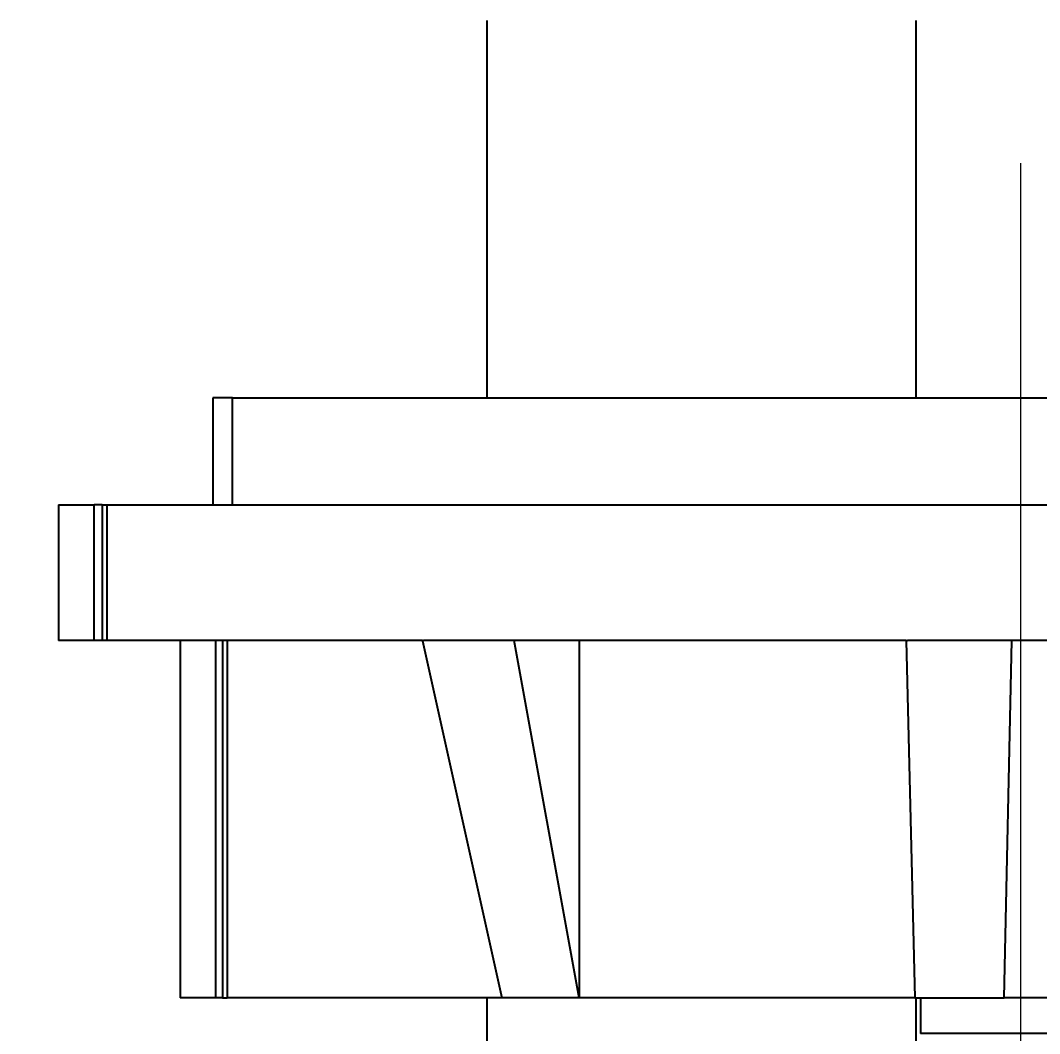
# Model space of a CAD drawing. Extents: x 0 to 790, y 0 to 579.
# Drawn here: x 504.58 to 533.1, y 228.59 to 256.95 of the extents above; entities that cross this region are included whole.
import ezdxf

# ---------------------------------------------------------------- set-up
doc = ezdxf.new("R2010")
doc.units = 0
doc.header["$LTSCALE"] = 10
doc.header["$MEASUREMENT"] = 0
doc.header["$PDMODE"] = 3
doc.header["$PDSIZE"] = -10
doc.layers.get('0').update_dxf_attribs({"linetype": 'CONTINUOUS'})
doc.layers.get('DEFPOINTS').update_dxf_attribs({"linetype": 'CONTINUOUS'})
doc.layers.add('1', color=7, linetype='CONTINUOUS')
doc.styles.add('Daelim Dimension', font='')
doc.styles.get('Daelim Dimension').set_extended_font_data('나눔고딕')
doc.dimstyles.new('DEFAULT', dxfattribs={"dimscale": 2, "dimtxt": 2, "dimasz": 2, "dimexe": 0, "dimexo": 2, "dimgap": 1, "dimtad": 1, "dimdec": 0, "dimzin": 9, "dimdsep": 46, "dimtxsty": 'Daelim Dimension', "dimcen": 0.5, "dimclrd": 5, "dimclre": 5, "dimclrt": 256, "dimadec": 1, "dimazin": 0, "dimtfac": 1, "dimtdec": 0, "dimtix": 1, "dimtmove": 0, "dimatfit": 3, "dimfxl": 1, "dimtolj": 1, "dimtzin": 1, "dimlwd": 9, "dimlwe": 9, "dimarcsym": 0})

# ---------------------------------------------------------------- blocks, each defined once
blk = doc.blocks.new('*D2')
at = {"color": 5, "lineweight": 9, "ltscale": 0.5, "transparency": 16777216}
for p, q in [((426.191, 315.407), (426.191, 215.731)), ((532.566, 252.954), (532.566, 215.731)), ((430.191, 215.731), (528.566, 215.731))]:
    blk.add_line(p, q, dxfattribs=at)
at = {"color": 5, "ltscale": 0.5, "transparency": 16777216}
for points in [[(430.191, 216.397), (430.191, 215.064), (426.191, 215.731)], [(528.566, 216.397), (528.566, 215.064), (532.566, 215.731)]]:
    blk.add_solid(points, dxfattribs=at)
at = {"layer": 'DEFPOINTS', "color": 0, "ltscale": 0.5, "transparency": 16777216}
for p in [(426.191, 319.407), (532.566, 256.954), (532.566, 215.731)]:
    blk.add_point(p, dxfattribs=at)
at = {"color": 7, "lineweight": -3, "ltscale": 0.5, "transparency": 16777216, "insert": (479.378, 223.174), "char_height": 10, "attachment_point": 5, "style": 'Daelim Dimension'}
blk.add_mtext('\\A1;106', dxfattribs=at)
blk = doc.blocks.new('*D5')
at = {"color": 5, "lineweight": 9, "ltscale": 0.5, "transparency": 16777216}
for p, q in [((503.007, 257.954), (358.648, 257.954)), ((358.648, 253.954), (358.648, 123.01)), ((505.792, 119.01), (358.648, 119.01))]:
    blk.add_line(p, q, dxfattribs=at)
at = {"color": 5, "ltscale": 0.5, "transparency": 16777216}
for points in [[(357.982, 253.954), (359.315, 253.954), (358.648, 257.954)], [(357.982, 123.01), (359.315, 123.01), (358.648, 119.01)]]:
    blk.add_solid(points, dxfattribs=at)
at = {"layer": 'DEFPOINTS', "color": 0, "ltscale": 0.5, "transparency": 16777216}
for p in [(507.007, 257.954), (358.648, 119.01), (509.792, 119.01)]:
    blk.add_point(p, dxfattribs=at)
at = {"color": 7, "lineweight": -3, "ltscale": 0.5, "transparency": 16777216, "insert": (351.198, 188.482), "char_height": 10, "attachment_point": 5, "rotation": 90, "style": 'Daelim Dimension'}
blk.add_mtext('\\A1;370', dxfattribs=at)

msp = doc.modelspace()

# ---------------------------------------------------------------- linework, layer by layer
at = {"layer": '1', "color": 7, "linetype": 'Continuous', "lineweight": -3}
for p, q in [((517.647, 246.39), (517.647, 256.953)), ((529.647, 246.39), (529.647, 256.953)), ((509.967, 246.39), (509.967, 243.39)), ((510.517, 246.39), (509.967, 246.39)), ((510.517, 246.39), (552.777, 246.39)), ((510.517, 243.39), (510.517, 246.39)), ((505.649, 243.39), (506.649, 243.39)), ((505.649, 243.39), (505.649, 239.59)), ((506.866, 243.39), (506.649, 243.39)), ((506.649, 239.59), (506.649, 243.39)), ((506.866, 243.39), (506.998, 243.39)), ((506.866, 243.39), (506.866, 239.59)), ((506.998, 243.39), (558.366, 243.39)), ((506.998, 243.39), (506.998, 239.59)), ((506.649, 239.59), (505.649, 239.59)), ((506.866, 239.59), (506.649, 239.59)), ((506.998, 239.59), (506.866, 239.59)), ((515.837, 239.59), (506.998, 239.59)), ((509.052, 239.59), (509.052, 229.59)), ((510.052, 229.59), (510.052, 239.59)), ((510.238, 239.59), (510.238, 229.59)), ((510.366, 239.59), (510.366, 229.59)), ((515.836, 239.587), (518.05, 229.59)), ((518.402, 239.59), (515.868, 239.59)), ((520.215, 229.59), (518.402, 239.59)), ((529.366, 239.59), (518.402, 239.59)), ((520.215, 239.59), (520.215, 229.59)), ((529.366, 239.588), (529.616, 229.59)), ((532.328, 239.59), (529.403, 239.59)), ((532.116, 229.59), (532.328, 239.59)), ((543.296, 239.59), (532.328, 239.59)), ((510.052, 229.59), (509.052, 229.59)), ((510.238, 229.59), (510.052, 229.59)), ((510.238, 229.59), (510.366, 229.59)), ((518.05, 229.59), (510.366, 229.59)), ((517.647, 225.01), (517.647, 229.59)), ((520.215, 229.59), (518.05, 229.59)), ((529.616, 229.59), (520.215, 229.59)), ((529.616, 229.59), (532.116, 229.59)), ((529.647, 225.01), (529.647, 229.59)), ((529.766, 229.59), (529.766, 228.59)), ((541.517, 229.59), (532.116, 229.59)), ((538.266, 228.59), (529.766, 228.59))]:
    msp.add_line(p, q, dxfattribs=at)
for centre, major_axis, ratio, start_param, end_param in [((530.702, 171.589), (-15.322, 67.907), 0.332826, 6.261738, 6.263086), ((530.886, 169.916), (-0.024, 69.771), 0.396792, 0.052729, 0.054054)]:
    msp.add_ellipse(centre, major_axis=major_axis, ratio=ratio, start_param=start_param, end_param=end_param, dxfattribs=at)

# ---------------------------------------------------------------- dimensions: what is measured, and where the dimension line sits
at = {"color": 7, "lineweight": -3, "ltscale": 0.5}
dim = msp.add_linear_dim(base=(532.566, 215.731), p1=(426.191, 319.407), p2=(532.566, 256.954), dimstyle='DEFAULT', override={"dimtxt": 5, "dimclrd": 5, "dimclre": 5, "dimclrt": 7}, dxfattribs=at)
dim.commit()
dim.dimension.update_dxf_attribs({"geometry": '*D2', "text_midpoint": (479.378, 223.174)})
dim = msp.add_linear_dim(base=(358.648, 119.01), p1=(507.007, 257.954), p2=(509.792, 119.01), angle=90, text='370', dimstyle='DEFAULT', override={"dimtxt": 5, "dimclrd": 5, "dimclre": 5, "dimclrt": 7}, dxfattribs=at)
dim.commit()
dim.dimension.update_dxf_attribs({"geometry": '*D5', "text_midpoint": (351.198, 188.482)})

doc.saveas('drawing.dxf')
